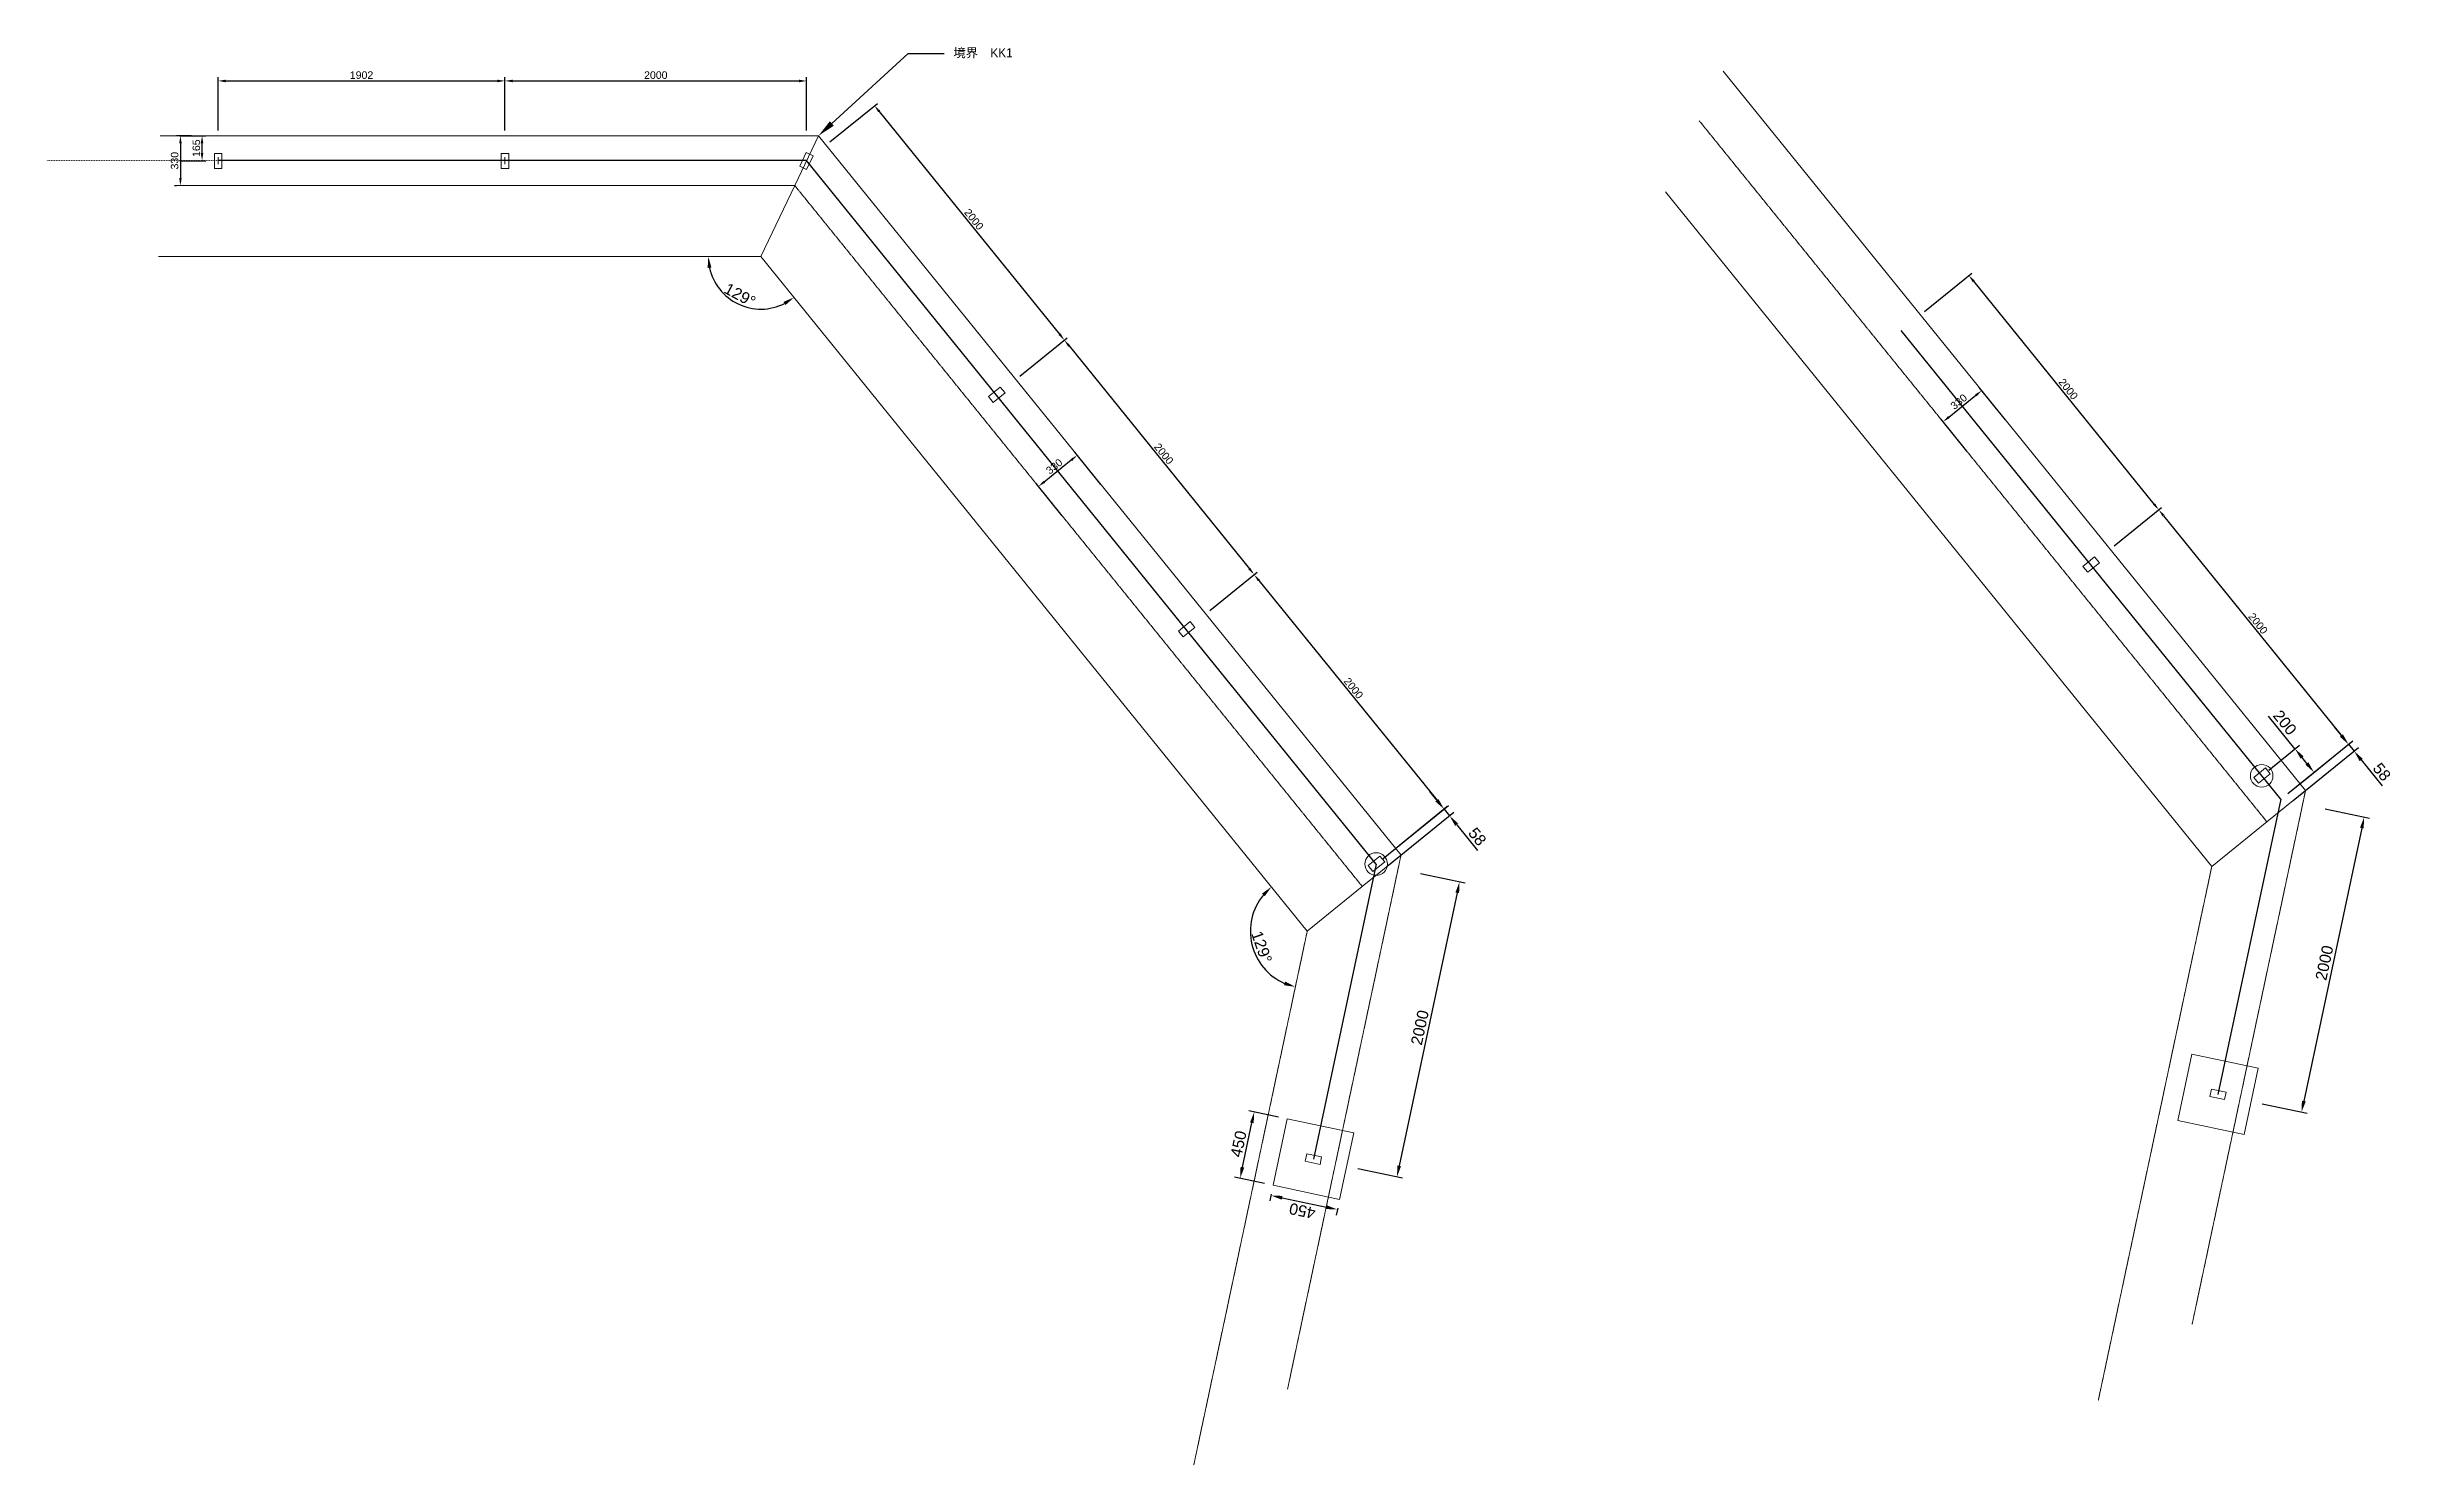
# Model space of a CAD drawing. Header units: millimetres. Extents: x -58267 to 200953, y -49295 to 43144.
# Drawn here: x 53368 to 68923, y -4324 to 5077 of the extents above; entities that cross this region are included whole.
import ezdxf
from ezdxf import colors
from ezdxf.entities.mleader import LeaderData, LeaderLine
from ezdxf.math import Vec2, Vec3

# ---------------------------------------------------------------- set-up
doc = ezdxf.new("R2010")
doc.units = ezdxf.units.MM
doc.header["$LTSCALE"] = 0.25
doc.linetypes.add('ACAD_ISO02W100', pattern=[15, 12, -3])
doc.linetypes.add('ACAD_ISO07W100', pattern=[3, 0, -3])
doc.layers.add('1-main', color=7, linetype='Continuous', lineweight=9)
doc.layers.add('2-DIMS', color=8, linetype='Continuous', lineweight=9)
doc.styles.get("Standard").update_dxf_attribs({"font": 'arial.ttf'})
doc.dimstyles.new('Annotative in mm', dxfattribs={"dimscale": 0, "dimtxt": 2.5, "dimasz": 2.5, "dimexe": 1.25, "dimexo": 2, "dimtad": 1, "dimdec": 0, "dimdsep": 46, "dimtxsty": 'Standard', "dimcen": 2.5, "dimadec": 0, "dimazin": 0, "dimtfac": 1, "dimtdec": 0, "dimtmove": 0, "dimatfit": 3, "dimfxl": 1, "dimarcsym": 0})

# ---------------------------------------------------------------- blocks, each defined once
blk = doc.blocks.new('*D152')
at = {"layer": '2-DIMS', "color": 0, "lineweight": -2, "transparency": 16777216}
blk.add_arc((58102, 3688), 349, 192.3399, 296.6601, dxfattribs=at)
at = {"layer": '2-DIMS', "color": 0, "transparency": 16777216}
for points in [[(57749, 3612), (57774, 3615), (57753, 3688)], [(58252, 3387), (58265, 3366), (58322, 3417)]]:
    blk.add_solid(points, dxfattribs=at)
at = {"layer": 'Defpoints', "color": 0, "transparency": 16777216}
for p in [(54109, 3688), (58102, 3688), (58102, 3688), (58078, 3340), (59407, 2077)]:
    blk.add_point(p, dxfattribs=at)
at = {"layer": '2-DIMS', "color": 0, "transparency": 16777216, "insert": (57963, 3432), "char_height": 75, "attachment_point": 5, "rotation": 331.5486}
blk.add_mtext('129°', dxfattribs=at)
blk = doc.blocks.new('*D153')
at = {"layer": '2-DIMS', "color": 0, "lineweight": -2, "transparency": 16777216}
for p, q in [((54503, 4523), (54503, 4877)), ((54553, 4852), (56355, 4852)), ((56405, 4523), (56405, 4877))]:
    blk.add_line(p, q, dxfattribs=at)
at = {"layer": '2-DIMS', "color": 0, "transparency": 16777216}
for points in [[(54553, 4860), (54553, 4843), (54503, 4852)], [(56355, 4860), (56355, 4843), (56405, 4852)]]:
    blk.add_solid(points, dxfattribs=at)
at = {"layer": 'Defpoints', "color": 0, "transparency": 16777216}
for p in [(56405, 4852), (54503, 4323), (56405, 4323)]:
    blk.add_point(p, dxfattribs=at)
at = {"layer": '2-DIMS', "color": 0, "transparency": 16777216, "insert": (55454, 4890), "char_height": 50, "attachment_point": 5}
blk.add_mtext('1902', dxfattribs=at)
blk = doc.blocks.new('*D154')
at = {"layer": '2-DIMS', "color": 0, "lineweight": -2, "transparency": 16777216}
for p, q in [((58560, 4449), (58875, 4703)), ((58887, 4649), (60082, 3172)), ((59819, 2895), (60133, 3149))]:
    blk.add_line(p, q, dxfattribs=at)
at = {"layer": '2-DIMS', "color": 0, "transparency": 16777216}
for points in [[(58893, 4654), (58880, 4644), (58855, 4688)], [(60089, 3178), (60076, 3167), (60114, 3133)]]:
    blk.add_solid(points, dxfattribs=at)
at = {"layer": 'Defpoints', "color": 0, "transparency": 16777216}
for p in [(58405, 4323), (60114, 3133), (59664, 2769)]:
    blk.add_point(p, dxfattribs=at)
at = {"layer": '2-DIMS', "color": 0, "transparency": 16777216, "insert": (59514, 3934), "char_height": 50, "attachment_point": 5, "rotation": 309}
blk.add_mtext('2000', dxfattribs=at)
blk = doc.blocks.new('*D155')
at = {"layer": '2-DIMS', "color": 0, "lineweight": -2, "transparency": 16777216}
for p, q in [((54326, 4488), (54228, 4488)), ((54253, 4438), (54253, 4208)), ((54213, 4158), (54228, 4158))]:
    blk.add_line(p, q, dxfattribs=at)
at = {"layer": '2-DIMS', "color": 0, "transparency": 16777216}
for points in [[(54245, 4438), (54262, 4438), (54253, 4488)], [(54245, 4208), (54262, 4208), (54253, 4158)]]:
    blk.add_solid(points, dxfattribs=at)
at = {"layer": 'Defpoints', "color": 0, "transparency": 16777216}
for p in [(54366, 4488), (54253, 4158), (54253, 4158)]:
    blk.add_point(p, dxfattribs=at)
at = {"layer": '2-DIMS', "color": 0, "transparency": 16777216, "insert": (54215, 4323), "char_height": 50, "attachment_point": 5, "rotation": 90}
blk.add_mtext('330', dxfattribs=at)
blk = doc.blocks.new('*D156')
at = {"layer": '2-DIMS', "color": 0, "lineweight": -2, "transparency": 16777216}
for p, q in [((54250, 4488), (54422, 4488)), ((54397, 4373), (54397, 4438)), ((54250, 4323), (54422, 4323))]:
    blk.add_line(p, q, dxfattribs=at)
at = {"layer": '2-DIMS', "color": 0, "transparency": 16777216}
for points in [[(54388, 4438), (54405, 4438), (54397, 4488)], [(54388, 4373), (54405, 4373), (54397, 4323)]]:
    blk.add_solid(points, dxfattribs=at)
at = {"layer": 'Defpoints', "color": 0, "transparency": 16777216}
for p in [(54210, 4488), (54397, 4488), (54210, 4323)]:
    blk.add_point(p, dxfattribs=at)
at = {"layer": '2-DIMS', "color": 0, "transparency": 16777216, "insert": (54359, 4406), "char_height": 50, "attachment_point": 5, "rotation": 90}
blk.add_mtext('165', dxfattribs=at)
blk = doc.blocks.new('*D157')
at = {"layer": '2-DIMS', "color": 0, "lineweight": -2, "transparency": 16777216}
for p, q in [((59981, 2194), (60160, 2339)), ((60356, 2176), (60183, 2390)), ((60100, 1968), (59927, 2182))]:
    blk.add_line(p, q, dxfattribs=at)
at = {"layer": '2-DIMS', "color": 0, "transparency": 16777216}
for points in [[(60155, 2345), (60165, 2332), (60199, 2370)], [(59976, 2201), (59986, 2188), (59942, 2163)]]:
    blk.add_solid(points, dxfattribs=at)
at = {"layer": 'Defpoints', "color": 0, "transparency": 16777216}
for p in [(60199, 2370), (60382, 2145), (60125, 1937)]:
    blk.add_point(p, dxfattribs=at)
at = {"layer": '2-DIMS', "color": 0, "transparency": 16777216, "insert": (60047, 2296), "char_height": 50, "attachment_point": 5, "rotation": 39}
blk.add_mtext('330', dxfattribs=at)
blk = doc.blocks.new('*D159')
at = {"layer": '2-DIMS', "color": 0, "lineweight": -2, "transparency": 16777216}
for p, q in [((56405, 4523), (56405, 4877)), ((56455, 4852), (58355, 4852)), ((58405, 4523), (58405, 4877))]:
    blk.add_line(p, q, dxfattribs=at)
at = {"layer": '2-DIMS', "color": 0, "transparency": 16777216}
for points in [[(56455, 4860), (56455, 4843), (56405, 4852)], [(58355, 4860), (58355, 4843), (58405, 4852)]]:
    blk.add_solid(points, dxfattribs=at)
at = {"layer": 'Defpoints', "color": 0, "transparency": 16777216}
for p in [(58405, 4852), (56405, 4323), (58405, 4323)]:
    blk.add_point(p, dxfattribs=at)
at = {"layer": '2-DIMS', "color": 0, "transparency": 16777216, "insert": (57405, 4890), "char_height": 50, "attachment_point": 5}
blk.add_mtext('2000', dxfattribs=at)
blk = doc.blocks.new('*D175')
at = {"layer": '2-DIMS', "color": 0, "lineweight": -2, "transparency": 16777216}
for p, q in [((61078, 1341), (61392, 1595)), ((61404, 1540), (62600, 64)), ((62336, -214), (62650, 41))]:
    blk.add_line(p, q, dxfattribs=at)
at = {"layer": '2-DIMS', "color": 0, "transparency": 16777216}
for points in [[(61410, 1545), (61397, 1535), (61372, 1579)], [(62606, 69), (62593, 58), (62631, 25)]]:
    blk.add_solid(points, dxfattribs=at)
at = {"layer": 'Defpoints', "color": 0, "transparency": 16777216}
for p in [(60922, 1215), (62631, 25), (62181, -340)]:
    blk.add_point(p, dxfattribs=at)
at = {"layer": '2-DIMS', "color": 0, "transparency": 16777216, "insert": (62031, 826), "char_height": 50, "attachment_point": 5, "rotation": 309}
blk.add_mtext('2000', dxfattribs=at)
blk = doc.blocks.new('*D176')
at = {"layer": '2-DIMS', "color": 0, "lineweight": -2, "transparency": 16777216}
for p, q in [((59819, 2895), (60133, 3149)), ((60145, 3095), (61341, 1618)), ((61078, 1341), (61392, 1595))]:
    blk.add_line(p, q, dxfattribs=at)
at = {"layer": '2-DIMS', "color": 0, "transparency": 16777216}
for points in [[(60152, 3100), (60139, 3089), (60114, 3133)], [(61347, 1623), (61334, 1613), (61372, 1579)]]:
    blk.add_solid(points, dxfattribs=at)
at = {"layer": 'Defpoints', "color": 0, "transparency": 16777216}
for p in [(59664, 2769), (61372, 1579), (60922, 1215)]:
    blk.add_point(p, dxfattribs=at)
at = {"layer": '2-DIMS', "color": 0, "transparency": 16777216, "insert": (60773, 2380), "char_height": 50, "attachment_point": 5, "rotation": 309}
blk.add_mtext('2000', dxfattribs=at)
blk = doc.blocks.new('*D177')
at = {"layer": '2-DIMS', "color": 0, "lineweight": -2, "transparency": 16777216}
for p, q in [((62474, -402), (62771, -465)), ((62719, -531), (62334, -2340)), ((62059, -2358), (62355, -2421))]:
    blk.add_line(p, q, dxfattribs=at)
at = {"layer": '2-DIMS', "color": 0, "transparency": 16777216}
for points in [[(62707, -528), (62731, -533), (62734, -457)], [(62322, -2338), (62346, -2343), (62319, -2414)]]:
    blk.add_solid(points, dxfattribs=at)
at = {"layer": 'Defpoints', "color": 0, "transparency": 16777216}
for p in [(62181, -340), (61765, -2296), (62319, -2414)]:
    blk.add_point(p, dxfattribs=at)
at = {"layer": '2-DIMS', "color": 0, "transparency": 16777216, "insert": (62471, -1424), "char_height": 75, "attachment_point": 5, "rotation": 78}
blk.add_mtext('2000', dxfattribs=at)
blk = doc.blocks.new('*D178')
at = {"layer": '2-DIMS', "color": 0, "lineweight": -2, "transparency": 16777216}
for p, q in [((61533, -2017), (61336, -1975)), ((61295, -2349), (61357, -2056)), ((61440, -2457), (61242, -2415))]:
    blk.add_line(p, q, dxfattribs=at)
at = {"layer": '2-DIMS', "color": 0, "transparency": 16777216}
for points in [[(61345, -2053), (61369, -2058), (61373, -1982)], [(61282, -2347), (61307, -2352), (61279, -2423)]]:
    blk.add_solid(points, dxfattribs=at)
at = {"layer": 'Defpoints', "color": 0, "transparency": 16777216}
for p in [(61373, -1982), (61592, -2029), (61498, -2469)]:
    blk.add_point(p, dxfattribs=at)
at = {"layer": '2-DIMS', "color": 0, "transparency": 16777216, "insert": (61269, -2195), "char_height": 75, "attachment_point": 5, "rotation": 78}
blk.add_mtext('450', dxfattribs=at)
blk = doc.blocks.new('*D179')
at = {"layer": '2-DIMS', "color": 0, "lineweight": -2, "transparency": 16777216}
for p, q in [((61486, -2528), (61476, -2573)), ((61557, -2552), (61851, -2615)), ((61926, -2621), (61916, -2667))]:
    blk.add_line(p, q, dxfattribs=at)
at = {"layer": '2-DIMS', "color": 0, "transparency": 16777216}
for points in [[(61555, -2565), (61560, -2540), (61484, -2537)], [(61848, -2627), (61853, -2602), (61924, -2630)]]:
    blk.add_solid(points, dxfattribs=at)
at = {"layer": 'Defpoints', "color": 0, "transparency": 16777216}
for p in [(61498, -2469), (61924, -2630), (61938, -2563)]:
    blk.add_point(p, dxfattribs=at)
at = {"layer": '2-DIMS', "color": 0, "transparency": 16777216, "insert": (61692, -2639), "char_height": 75, "attachment_point": 5, "rotation": 168}
blk.add_mtext('450', dxfattribs=at)
blk = doc.blocks.new('*D180')
at = {"layer": '2-DIMS', "color": 0, "lineweight": -2, "transparency": 16777216}
blk.add_arc((61724, -785), 377, 140.4105, 246.5895, dxfattribs=at)
at = {"layer": '2-DIMS', "color": 0, "transparency": 16777216}
for points in [[(61425, -535), (61442, -553), (61487, -491)], [(61578, -1119), (61570, -1143), (61646, -1154)]]:
    blk.add_solid(points, dxfattribs=at)
at = {"layer": 'Defpoints', "color": 0, "transparency": 16777216}
for p in [(58102, 3688), (61351, -732), (61724, -785), (61724, -785), (60972, -4324)]:
    blk.add_point(p, dxfattribs=at)
at = {"layer": '2-DIMS', "color": 0, "transparency": 16777216, "insert": (61422, -890), "char_height": 75, "attachment_point": 5, "rotation": 289.2373}
blk.add_mtext('129°', dxfattribs=at)
blk = doc.blocks.new('*D187')
at = {"layer": '2-DIMS', "color": 0, "lineweight": -2, "transparency": 16777216}
for p, q in [((62228, -302), (62660, 48)), ((62264, -347), (62697, 3)), ((62584, 83), (62537, 141)), ((62631, 25), (62668, -20)), ((62715, -79), (62853, -250))]:
    blk.add_line(p, q, dxfattribs=at)
at = {"layer": '2-DIMS', "color": 0, "transparency": 16777216}
for points in [[(62594, 91), (62574, 75), (62631, 25)], [(62725, -71), (62705, -87), (62668, -20)]]:
    blk.add_solid(points, dxfattribs=at)
at = {"layer": 'Defpoints', "color": 0, "transparency": 16777216}
for p in [(62668, -20), (62181, -340), (62218, -385)]:
    blk.add_point(p, dxfattribs=at)
at = {"layer": '2-DIMS', "color": 0, "transparency": 16777216, "insert": (62852, -158), "char_height": 75, "attachment_point": 5, "rotation": 309}
blk.add_mtext('58', dxfattribs=at)
blk = doc.blocks.new('*D195')
at = {"layer": '2-DIMS', "color": 0, "lineweight": -2, "transparency": 16777216}
for p, q in [((66354, 2605), (66180, 2819)), ((65978, 2623), (66157, 2768)), ((66097, 2397), (65924, 2611))]:
    blk.add_line(p, q, dxfattribs=at)
at = {"layer": '2-DIMS', "color": 0, "transparency": 16777216}
for points in [[(66152, 2774), (66162, 2761), (66196, 2799)], [(65973, 2630), (65984, 2617), (65940, 2592)]]:
    blk.add_solid(points, dxfattribs=at)
at = {"layer": 'Defpoints', "color": 0, "transparency": 16777216}
for p in [(66196, 2799), (66379, 2574), (66122, 2366)]:
    blk.add_point(p, dxfattribs=at)
at = {"layer": '2-DIMS', "color": 0, "transparency": 16777216, "insert": (66044, 2725), "char_height": 50, "attachment_point": 5, "rotation": 39}
blk.add_mtext('330', dxfattribs=at)
blk = doc.blocks.new('*D196')
at = {"layer": '2-DIMS', "color": 0, "lineweight": -2, "transparency": 16777216}
for p, q in [((67075, 1770), (67389, 2024)), ((67401, 1969), (68597, 493)), ((68334, 215), (68648, 470))]:
    blk.add_line(p, q, dxfattribs=at)
at = {"layer": '2-DIMS', "color": 0, "transparency": 16777216}
for points in [[(67408, 1975), (67395, 1964), (67370, 2008)], [(68603, 498), (68590, 487), (68628, 454)]]:
    blk.add_solid(points, dxfattribs=at)
at = {"layer": 'Defpoints', "color": 0, "transparency": 16777216}
for p in [(66920, 1644), (68628, 454), (68178, 89)]:
    blk.add_point(p, dxfattribs=at)
at = {"layer": '2-DIMS', "color": 0, "transparency": 16777216, "insert": (68028, 1255), "char_height": 50, "attachment_point": 5, "rotation": 309}
blk.add_mtext('2000', dxfattribs=at)
blk = doc.blocks.new('*D197')
at = {"layer": '2-DIMS', "color": 0, "lineweight": -2, "transparency": 16777216}
for p, q in [((65816, 3324), (66130, 3578)), ((66142, 3524), (67338, 2047)), ((67075, 1770), (67389, 2024))]:
    blk.add_line(p, q, dxfattribs=at)
at = {"layer": '2-DIMS', "color": 0, "transparency": 16777216}
for points in [[(66149, 3529), (66136, 3518), (66111, 3562)], [(67345, 2052), (67332, 2042), (67370, 2008)]]:
    blk.add_solid(points, dxfattribs=at)
at = {"layer": 'Defpoints', "color": 0, "transparency": 16777216}
for p in [(65661, 3198), (67370, 2008), (66920, 1644)]:
    blk.add_point(p, dxfattribs=at)
at = {"layer": '2-DIMS', "color": 0, "transparency": 16777216, "insert": (66770, 2809), "char_height": 50, "attachment_point": 5, "rotation": 309}
blk.add_mtext('2000', dxfattribs=at)
blk = doc.blocks.new('*D198')
at = {"layer": '2-DIMS', "color": 0, "lineweight": -2, "transparency": 16777216}
for p, q in [((68472, 27), (68768, -36)), ((68716, -102), (68331, -1911)), ((68056, -1929), (68353, -1992))]:
    blk.add_line(p, q, dxfattribs=at)
at = {"layer": '2-DIMS', "color": 0, "transparency": 16777216}
for points in [[(68704, -99), (68728, -104), (68732, -28)], [(68319, -1909), (68344, -1914), (68316, -1985)]]:
    blk.add_solid(points, dxfattribs=at)
at = {"layer": 'Defpoints', "color": 0, "transparency": 16777216}
for p in [(68178, 89), (67762, -1867), (68316, -1985)]:
    blk.add_point(p, dxfattribs=at)
at = {"layer": '2-DIMS', "color": 0, "transparency": 16777216, "insert": (68468, -995), "char_height": 75, "attachment_point": 5, "rotation": 78}
blk.add_mtext('2000', dxfattribs=at)
blk = doc.blocks.new('*D194')
at = {"layer": '2-DIMS', "color": 0, "lineweight": -2, "transparency": 16777216}
for p, q in [((68225, 127), (68657, 477)), ((68581, 512), (68534, 570)), ((68262, 82), (68694, 432)), ((68628, 454), (68665, 409)), ((68712, 350), (68851, 179))]:
    blk.add_line(p, q, dxfattribs=at)
at = {"layer": '2-DIMS', "color": 0, "transparency": 16777216}
for points in [[(68591, 520), (68571, 504), (68628, 454)], [(68722, 358), (68702, 342), (68665, 409)]]:
    blk.add_solid(points, dxfattribs=at)
at = {"layer": 'Defpoints', "color": 0, "transparency": 16777216}
for p in [(68665, 409), (68178, 89), (68215, 44)]:
    blk.add_point(p, dxfattribs=at)
at = {"layer": '2-DIMS', "color": 0, "transparency": 16777216, "insert": (68849, 271), "char_height": 75, "attachment_point": 5, "rotation": 309}
blk.add_mtext('58', dxfattribs=at)
blk = doc.blocks.new('*D199')
at = {"layer": '2-DIMS', "color": 0, "lineweight": -2, "transparency": 16777216}
for p, q in [((68273, 424), (68097, 641)), ((68099, 283), (68302, 448)), ((68352, 327), (68320, 366)), ((68225, 127), (68428, 292))]:
    blk.add_line(p, q, dxfattribs=at)
at = {"layer": '2-DIMS', "color": 0, "transparency": 16777216}
for points in [[(68330, 374), (68311, 358), (68273, 424)], [(68362, 335), (68342, 319), (68399, 268)]]:
    blk.add_solid(points, dxfattribs=at)
at = {"layer": 'Defpoints', "color": 0, "transparency": 16777216}
for p in [(68052, 245), (68399, 268), (68178, 89)]:
    blk.add_point(p, dxfattribs=at)
at = {"layer": '2-DIMS', "color": 0, "transparency": 16777216, "insert": (68206, 598), "char_height": 75, "attachment_point": 5, "rotation": 309}
blk.add_mtext('200', dxfattribs=at)

msp = doc.modelspace()

# ---------------------------------------------------------------- linework, layer by layer
at = {"layer": '1-main'}
for p, q in [((64480.968, 4917.254), (68343.108, 147.909)), ((54118.309, 4488.238), (58483.747, 4488.238)), ((58483.747, 4488.238), (58326.346, 4158.238)), ((58483.747, 4488.238), (60028.729, 2580.344)), ((58483.747, 4488.238), (62345.887, -281.107)), ((54503.361, 4299.692), (54503.361, 4346.783)), ((56405.046, 4299.692), (56405.046, 4346.783)), ((58326.346, 4158.238), (58102.167, 3688.238)), ((64099.388, 4117.254), (67721.391, -355.547)), ((54109.04, 3688.238), (58102.167, 3688.238)), ((58102.167, 3688.238), (61724.17, -784.563)), ((68086.65, -59.767), (68343.108, 147.909)), ((68086.65, -59.767), (67721.391, -355.547)), ((62089.429, -488.783), (62345.887, -281.107)), ((62089.429, -488.783), (61724.17, -784.563))]:
    msp.add_line(p, q, dxfattribs=at)
at = {"layer": '1-main', "color": 8, "linetype": 'ACAD_ISO02W100'}
for p, q in [((64323.567, 4587.254), (68086.65, -59.767)), ((54229.537, 4158.238), (58326.346, 4158.238)), ((58326.346, 4158.238), (62089.429, -488.783))]:
    msp.add_line(p, q, dxfattribs=at)
at = {"layer": '1-main', "color": 8, "linetype": 'ACAD_ISO07W100'}
msp.add_line((54503.361, 4323.241), (53368.201, 4323.241), dxfattribs=at)
at = {"layer": '1-main', "lineweight": 30}
for p, q in [((56405.046, 4323.238), (54503.361, 4323.238)), ((58405.046, 4323.238), (56405.046, 4323.238)), ((59663.69, 2768.943), (58405.049, 4323.235)), ((66919.551, 1643.667), (65660.911, 3197.959)), ((60922.33, 1214.651), (59663.69, 2768.943)), ((68178.192, 89.375), (66919.551, 1643.667)), ((62180.971, -339.641), (60922.33, 1214.651)), ((68178.192, 89.375), (67762.369, -1866.92)), ((62180.971, -339.641), (61765.148, -2295.936))]:
    msp.add_line(p, q, dxfattribs=at)
at = {"layer": '1-main', "linetype": 'ACAD_ISO02W100'}
for p, q in [((68343.108, 147.909), (67590.719, -3391.803)), ((62345.887, -281.107), (61593.498, -3820.819)), ((67721.391, -355.547), (66969.002, -3895.259)), ((61724.17, -784.563), (60971.781, -4324.275))]:
    msp.add_line(p, q, dxfattribs=at)
at = {"layer": '1-main'}
for points in [[(54478.361, 4370.329), (54528.361, 4370.329), (54528.361, 4270.329), (54478.361, 4270.329)], [(56380.361, 4370.329), (56430.361, 4370.329), (56430.361, 4270.329), (56380.361, 4270.329)], [(58402.983, 4376.514), (58448.02, 4354.795), (58404.583, 4264.722), (58359.546, 4286.44)], [(59642.628, 2720.123), (59611.162, 2758.98), (59688.877, 2821.912), (59720.343, 2783.055)], [(66898.49, 1594.847), (66867.024, 1633.704), (66944.739, 1696.636), (66976.205, 1657.779)], [(60901.269, 1165.831), (60869.803, 1204.688), (60947.517, 1267.62), (60978.984, 1228.763)], [(68031.267, 195.984), (67999.801, 234.841), (68077.515, 297.774), (68108.981, 258.916)], [(62159.91, -388.461), (62128.444, -349.604), (62206.158, -286.672), (62237.624, -325.529)], [(67589.066, -1600.057), (67495.505, -2040.223), (67935.672, -2133.783), (68029.232, -1693.617)], [(67718.659, -1832.071), (67708.264, -1880.978), (67806.078, -1901.769), (67816.474, -1852.862)], [(61591.845, -2029.073), (61498.284, -2469.239), (61938.451, -2562.8), (62032.011, -2122.633)], [(61721.438, -2261.087), (61711.043, -2309.994), (61808.857, -2330.785), (61819.253, -2281.878)]]:
    msp.add_lwpolyline(points, close=True, dxfattribs=at)
for centre in [(68052.13, 245.048), (62180.971, -339.641)]:
    msp.add_circle(centre, 75, dxfattribs=at)

# ---------------------------------------------------------------- dimensions: what is measured, and where the dimension line sits
at = {"layer": '2-DIMS'}
for p1, p2, distance, picture, middle in [((54503.361, 4323.238), (56405.046, 4323.238), 528.531, '*D153', (55454.204, 4889.798)), ((58405.049, 4323.235), (59663.69, 2768.943), 579.131, '*D154', (59513.992, 3934.48)), ((65660.911, 3197.959), (66919.551, 1643.667), 579.131, '*D197', (66769.854, 2809.204)), ((59663.69, 2768.943), (60922.33, 1214.651), 579.131, '*D176', (60772.633, 2380.188)), ((66919.551, 1643.667), (68178.192, 89.375), 579.131, '*D196', (68028.495, 1254.912)), ((60922.33, 1214.651), (62180.971, -339.641), 579.131, '*D175', (62031.274, 825.896)), ((68178.192, 89.375), (67762.369, -1866.92), 565.82, '*D198', (68467.94, -994.553)), ((62180.971, -339.641), (61765.148, -2295.936), 565.82, '*D177', (62470.719, -1423.569))]:
    dim = msp.add_aligned_dim(p1=p1, p2=p2, distance=distance, dimstyle='Annotative in mm', override={"dimexo": 10}, dxfattribs=at)
    dim.commit()
    dim.dimension.update_dxf_attribs({"geometry": picture, "text_midpoint": middle})
dim = msp.add_linear_dim(base=(58405.046, 4851.769), p1=(56405.046, 4323.241), p2=(58405.046, 4323.238), dimstyle='Annotative in mm', override={"dimexo": 10}, dxfattribs=at)
dim.commit()
dim.dimension.update_dxf_attribs({"geometry": '*D159', "text_midpoint": (57405.046, 4889.798)})
for base, p1, p2, angle, picture, middle, dimtype in [((54253.326, 4158.238), (54365.903, 4488.238), (54253.326, 4158.238), 90, '*D155', (54253.326, 4323.238), 160), ((68399.235, 268.372), (68052.13, 245.048), (68178.192, 89.375), 309, '*D199', (68161.711, 561.689), 161), ((61372.628, -1982.477), (61498.284, -2469.239), (61591.845, -2029.073), 78, '*D178', (61324.89, -2207.065), 161)]:
    dim = msp.add_linear_dim(base=base, p1=p1, p2=p2, angle=angle, dimstyle='Annotative in mm', dxfattribs=at)
    dim.commit()
    dim.dimension.update_dxf_attribs({"geometry": picture, "text_midpoint": middle, "dimtype": dimtype})
dim = msp.add_linear_dim(base=(54396.792, 4488.238), p1=(54210.014, 4323.238), p2=(54210.014, 4488.238), angle=90, dimstyle='Annotative in mm', dxfattribs=at)
dim.commit()
dim.dimension.update_dxf_attribs({"geometry": '*D156', "text_midpoint": (54358.763, 4405.738)})
for base, line1, line2, picture, middle in [((58077.828, 3340.178), ((58102.167, 3688.238), (59407.012, 2076.888)), ((54109.04, 3688.238), (58102.167, 3688.238)), '*D152', (57935.942, 3381.469)), ((61350.619, -732.064), ((61724.17, -784.563), (60971.781, -4324.275)), ((58102.167, 3688.238), (61724.17, -784.563)), '*D180', (61368.011, -908.851))]:
    dim = msp.add_angular_dim_2l(base=base, line1=line1, line2=line2, dimstyle='Annotative in mm', dxfattribs=at)
    dim.commit()
    dim.dimension.update_dxf_attribs({"geometry": picture, "text_midpoint": middle, "dimtype": 162})
for p1, p2, distance, picture, middle in [((66122.308, 2365.993), (66378.767, 2573.668), 290.297, '*D195', (66043.905, 2725.001)), ((60125.087, 1936.977), (60381.545, 2144.652), 290.297, '*D157', (60046.684, 2295.985)), ((68178.192, 89.375), (68214.879, 44.071), 579.131, '*D194', (68849.33, 271.479)), ((62180.971, -339.641), (62217.658, -384.945), 579.131, '*D187', (62852.109, -157.537)), ((61498.284, -2469.239), (61938.451, -2562.8), -68.951, '*D179', (61692.172, -2639.26))]:
    dim = msp.add_aligned_dim(p1=p1, p2=p2, distance=distance, dimstyle='Annotative in mm', dxfattribs=at)
    dim.commit()
    dim.dimension.update_dxf_attribs({"geometry": picture, "text_midpoint": middle})

# ---------------------------------------------------------------- leaders
at = {"layer": '1-main'}
ml = msp.add_multileader_mtext('Standard', dxfattribs=at)
ml.set_content('{\\fMS PGothic|b0|i0|c128|p50;境界\u3000KK1}', color=256)
ml.set_leader_properties()
ml.build(insert=Vec2(0, 0))
ml.multileader.update_dxf_attribs({"arrow_head_size": 120, "scale": 30})
ctx = ml.context
ctx.base_point, ctx.scale, ctx.char_height, ctx.arrow_head_size, ctx.landing_gap_size, ctx.plane_origin = Vec3(59317.742, 5034.58), 30, 60, 120, 60, Vec3(58483.747, 4488.238)
notes = []
notes.append((ctx, [(0, (1, 1, 0), (59077.742, 5034.58), (1, 0), 240, [(0, [(58483.747, 4488.238)], 0, [])])]))
ctx.mtext.insert, ctx.mtext.flow_direction = Vec3(59377.742, 5068.5), 5
for ctx, leaders in notes:
    for number, flags, end, landing, length, lines in leaders:
        leader = LeaderData()
        leader.index, (leader.has_last_leader_line, leader.has_dogleg_vector, leader.attachment_direction) = number, flags
        leader.last_leader_point, leader.dogleg_vector, leader.dogleg_length = Vec3(end), Vec3(landing), length
        for number, points, colour, breaks in lines:
            line = LeaderLine()
            line.index, line.vertices, line.color, line.breaks = number, Vec3.list(points), colors.encode_raw_color(colour), breaks
            leader.lines.append(line)
        ctx.leaders.append(leader)

doc.saveas('drawing.dxf')
